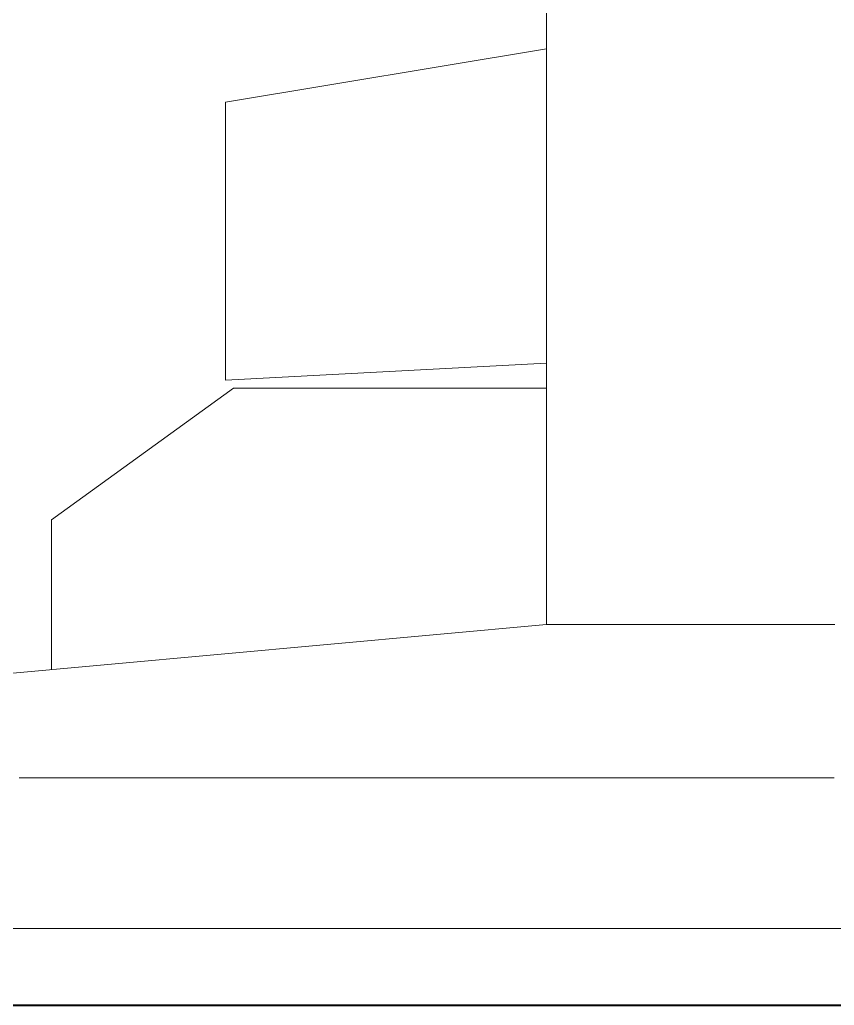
# Model space of a CAD drawing. Extents: x 65572 to 72871, y 30718 to 33858.
# Drawn here: x 66344.03 to 66349.33, y 33416.08 to 33422.5 of the extents above; entities that cross this region are included whole.
import ezdxf

# ---------------------------------------------------------------- set-up
doc = ezdxf.new("R2010")
doc.units = 0
doc.header["$LTSCALE"] = 0.5
doc.header["$MEASUREMENT"] = 0
for name, color, linetype, lineweight in [('Framing', 142, 'CONTINUOUS', 13), ('Layout', 154, 'CONTINUOUS', 5), ('Structure', 7, 'CONTINUOUS', 40)]:
    doc.layers.add(name, color=color, linetype=linetype, lineweight=lineweight)

msp = doc.modelspace()

# ---------------------------------------------------------------- linework, layer by layer
at = {"layer": 'Framing'}
msp.add_line((65916.121008, 33416.58061), (66520.623975, 33416.58061), dxfattribs=at)
at = {"layer": 'Layout', "linetype": 'ByBlock'}
for p, q in [((66347.461193, 33418.562349), (66347.461193, 33443.590031)), ((66345.368371, 33421.967581), (66347.461193, 33422.314826)), ((66345.368371, 33420.154362), (66345.368371, 33421.967581)), ((66347.461193, 33420.265642), (66345.368371, 33420.154362)), ((66344.235658, 33419.245558), (66345.421055, 33420.101678)), ((66345.421055, 33420.101678), (66347.461193, 33420.101678)), ((66344.235658, 33418.269119), (66344.235658, 33419.245558)), ((66336.461139, 33417.562344), (66347.461193, 33418.562349))]:
    msp.add_line(p, q, dxfattribs=at)
at = {"layer": 'Layout', "linetype": 'ByBlock', "flags": 128}
for points in [[(66347.461193, 33418.562349), (66347.461884, 33418.562349), (66347.462575, 33418.562349), (66347.463266, 33418.562349), (66347.463957, 33418.562349), (66347.464648, 33418.562349), (66347.465339, 33418.562349), (66347.466029, 33418.562349), (66347.46672, 33418.562349), (66347.467411, 33418.562349), (66347.468102, 33418.562349), (66347.468793, 33418.562349), (66347.469484, 33418.562349), (66347.470175, 33418.562349), (66347.470866, 33418.562349), (66347.471557, 33418.562349), (66347.472248, 33418.562349), (66347.472939, 33418.562349), (66347.47363, 33418.562349), (66347.474321, 33418.562349), (66347.475012, 33418.562349), (66347.475703, 33418.562349), (66347.476394, 33418.562349), (66347.477085, 33418.562349), (66347.477776, 33418.562349), (66347.478467, 33418.562349), (66347.479158, 33418.562349), (66347.479849, 33418.562349), (66347.48054, 33418.562349), (66347.481231, 33418.562349), (66347.481922, 33418.562349), (66347.482613, 33418.562349), (66347.483304, 33418.562349), (66347.483995, 33418.562349), (66347.484686, 33418.562349), (66347.485377, 33418.562349), (66347.486068, 33418.562349), (66347.487721, 33418.562349), (66347.489759, 33418.562349), (66347.491797, 33418.562349), (66347.493836, 33418.562349), (66347.495874, 33418.562349), (66347.497912, 33418.562349), (66347.49995, 33418.562349), (66347.501989, 33418.562349), (66347.504027, 33418.562349), (66347.506065, 33418.562349), (66347.508103, 33418.562349), (66347.510142, 33418.562349), (66347.51218, 33418.562349), (66347.514218, 33418.562349), (66347.516256, 33418.562349), (66347.518295, 33418.562349), (66347.520333, 33418.562349), (66347.522371, 33418.562349), (66347.524409, 33418.562349), (66347.526448, 33418.562349), (66347.528486, 33418.562349), (66347.530524, 33418.562349), (66347.532562, 33418.562349), (66347.534601, 33418.562349), (66347.536639, 33418.562349), (66347.538677, 33418.562349), (66347.540715, 33418.562349), (66347.542754, 33418.562349), (66347.544792, 33418.562349), (66347.54683, 33418.562349), (66347.548868, 33418.562349), (66347.550907, 33418.562349), (66347.552945, 33418.562349), (66347.554983, 33418.562349), (66347.557021, 33418.562349), (66347.55906, 33418.562349), (66347.561631, 33418.562349), (66347.564915, 33418.562349), (66347.568198, 33418.562349), (66347.571481, 33418.562349), (66347.574765, 33418.562349), (66347.578048, 33418.562349), (66347.581331, 33418.562349), (66347.584615, 33418.562349), (66347.587898, 33418.562349), (66347.591181, 33418.562349), (66347.594465, 33418.562349), (66347.597748, 33418.562349), (66347.601031, 33418.562349), (66347.604315, 33418.562349), (66347.607598, 33418.562349), (66347.610881, 33418.562349), (66347.614165, 33418.562349), (66347.617448, 33418.562349), (66347.620731, 33418.562349), (66347.624015, 33418.562349), (66347.627298, 33418.562349), (66347.630581, 33418.562349), (66347.633865, 33418.562349), (66347.637148, 33418.562349), (66347.640431, 33418.562349), (66347.643715, 33418.562349), (66347.646998, 33418.562349), (66347.650281, 33418.562349), (66347.653565, 33418.562349), (66347.656848, 33418.562349), (66347.660131, 33418.562349), (66347.663415, 33418.562349), (66347.666698, 33418.562349), (66347.669981, 33418.562349), (66347.673265, 33418.562349), (66347.676548, 33418.562349), (66347.679986, 33418.562349), (66347.684349, 33418.562349), (66347.688713, 33418.562349), (66347.693077, 33418.562349), (66347.697441, 33418.562349), (66347.701805, 33418.562349), (66347.706168, 33418.562349), (66347.710532, 33418.562349), (66347.714896, 33418.562349), (66347.71926, 33418.562349), (66347.723623, 33418.562349), (66347.727987, 33418.562349), (66347.732351, 33418.562349), (66347.736715, 33418.562349), (66347.741078, 33418.562349), (66347.745442, 33418.562349), (66347.749806, 33418.562349), (66347.75417, 33418.562349), (66347.758534, 33418.562349), (66347.762897, 33418.562349), (66347.767261, 33418.562349), (66347.771625, 33418.562349), (66347.775989, 33418.562349), (66347.780352, 33418.562349), (66347.784716, 33418.562349), (66347.78908, 33418.562349), (66347.793444, 33418.562349), (66347.797807, 33418.562349), (66347.802171, 33418.562349), (66347.806535, 33418.562349), (66347.810899, 33418.562349), (66347.815263, 33418.562349), (66347.819626, 33418.562349), (66347.82399, 33418.562349), (66347.828354, 33418.562349), (66347.832718, 33418.562349), (66347.837081, 33418.562349), (66347.842184, 33418.562349), (66347.847409, 33418.562349), (66347.852634, 33418.562349), (66347.85786, 33418.562349), (66347.863085, 33418.562349), (66347.868311, 33418.562349), (66347.873536, 33418.562349), (66347.878761, 33418.562349), (66347.883987, 33418.562349), (66347.889212, 33418.562349), (66347.894438, 33418.562349), (66347.899663, 33418.562349), (66347.904888, 33418.562349), (66347.910114, 33418.562349), (66347.915339, 33418.562349), (66347.920565, 33418.562349), (66347.92579, 33418.562349), (66347.931015, 33418.562349), (66347.936241, 33418.562349), (66347.941466, 33418.562349), (66347.946691, 33418.562349), (66347.951917, 33418.562349), (66347.957142, 33418.562349), (66347.962368, 33418.562349), (66347.967593, 33418.562349), (66347.972818, 33418.562349), (66347.978044, 33418.562349), (66347.983269, 33418.562349), (66347.988495, 33418.562349), (66347.99372, 33418.562349), (66347.998945, 33418.562349), (66348.004171, 33418.562349), (66348.009396, 33418.562349), (66348.014622, 33418.562349), (66348.019847, 33418.562349), (66348.025072, 33418.562349), (66348.03064, 33418.562349), (66348.036465, 33418.562349), (66348.04229, 33418.562349), (66348.048115, 33418.562349), (66348.05394, 33418.562349), (66348.059765, 33418.562349), (66348.06559, 33418.562349), (66348.071415, 33418.562349), (66348.07724, 33418.562349), (66348.083065, 33418.562349), (66348.08889, 33418.562349), (66348.094715, 33418.562349), (66348.10054, 33418.562349), (66348.106365, 33418.562349), (66348.11219, 33418.562349), (66348.118015, 33418.562349), (66348.12384, 33418.562349), (66348.129665, 33418.562349), (66348.13549, 33418.562349), (66348.141315, 33418.562349), (66348.14714, 33418.562349), (66348.152965, 33418.562349), (66348.15879, 33418.562349), (66348.164615, 33418.562349), (66348.17044, 33418.562349), (66348.176265, 33418.562349), (66348.18209, 33418.562349), (66348.187915, 33418.562349), (66348.19374, 33418.562349), (66348.199565, 33418.562349), (66348.20539, 33418.562349), (66348.211215, 33418.562349), (66348.21704, 33418.562349), (66348.222865, 33418.562349), (66348.22869, 33418.562349), (66348.234515, 33418.562349), (66348.240428, 33418.562349), (66348.24656, 33418.562349), (66348.252693, 33418.562349), (66348.258825, 33418.562349), (66348.264958, 33418.562349), (66348.27109, 33418.562349), (66348.277223, 33418.562349), (66348.283355, 33418.562349), (66348.289488, 33418.562349), (66348.29562, 33418.562349), (66348.301753, 33418.562349), (66348.307885, 33418.562349), (66348.314018, 33418.562349), (66348.32015, 33418.562349), (66348.326283, 33418.562349), (66348.332415, 33418.562349), (66348.338548, 33418.562349), (66348.34468, 33418.562349), (66348.350813, 33418.562349), (66348.356945, 33418.562349), (66348.363078, 33418.562349), (66348.36921, 33418.562349), (66348.375343, 33418.562349), (66348.381475, 33418.562349), (66348.387608, 33418.562349), (66348.39374, 33418.562349), (66348.399873, 33418.562349), (66348.406005, 33418.562349), (66348.412138, 33418.562349), (66348.41827, 33418.562349), (66348.424403, 33418.562349), (66348.430535, 33418.562349), (66348.436668, 33418.562349), (66348.4428, 33418.562349), (66348.448933, 33418.562349), (66348.455065, 33418.562349), (66348.461198, 33418.562349), (66348.46733, 33418.562349), (66348.473463, 33418.562349), (66348.479595, 33418.562349), (66348.485728, 33418.562349), (66348.49186, 33418.562349), (66348.497993, 33418.562349), (66348.504125, 33418.562349), (66348.510258, 33418.562349), (66348.51639, 33418.562349), (66348.522523, 33418.562349), (66348.528655, 33418.562349), (66348.534788, 33418.562349), (66348.54092, 33418.562349), (66348.547053, 33418.562349), (66348.553185, 33418.562349), (66348.559318, 33418.562349), (66348.56545, 33418.562349), (66348.571583, 33418.562349), (66348.577715, 33418.562349), (66348.583848, 33418.562349), (66348.58998, 33418.562349), (66348.596113, 33418.562349), (66348.602245, 33418.562349), (66348.608378, 33418.562349), (66348.61451, 33418.562349), (66348.620643, 33418.562349), (66348.626775, 33418.562349), (66348.632908, 33418.562349), (66348.63904, 33418.562349), (66348.645173, 33418.562349), (66348.651305, 33418.562349), (66348.657438, 33418.562349), (66348.66357, 33418.562349), (66348.669703, 33418.562349), (66348.675835, 33418.562349), (66348.681968, 33418.562349), (66348.68788, 33418.562349), (66348.693705, 33418.562349), (66348.69953, 33418.562349), (66348.705355, 33418.562349), (66348.71118, 33418.562349), (66348.717005, 33418.562349), (66348.72283, 33418.562349), (66348.728655, 33418.562349), (66348.73448, 33418.562349), (66348.740305, 33418.562349), (66348.74613, 33418.562349), (66348.751955, 33418.562349), (66348.75778, 33418.562349), (66348.763605, 33418.562349), (66348.76943, 33418.562349), (66348.775255, 33418.562349), (66348.78108, 33418.562349), (66348.786905, 33418.562349), (66348.79273, 33418.562349), (66348.798555, 33418.562349), (66348.80438, 33418.562349), (66348.810205, 33418.562349), (66348.81603, 33418.562349), (66348.821855, 33418.562349), (66348.82768, 33418.562349), (66348.833505, 33418.562349), (66348.83933, 33418.562349), (66348.845155, 33418.562349), (66348.85098, 33418.562349), (66348.856805, 33418.562349), (66348.86263, 33418.562349), (66348.868455, 33418.562349), (66348.87428, 33418.562349), (66348.880105, 33418.562349), (66348.88593, 33418.562349), (66348.891755, 33418.562349), (66348.897323, 33418.562349), (66348.902548, 33418.562349), (66348.907774, 33418.562349), (66348.912999, 33418.562349), (66348.918225, 33418.562349), (66348.92345, 33418.562349), (66348.928675, 33418.562349), (66348.933901, 33418.562349), (66348.939126, 33418.562349), (66348.944351, 33418.562349), (66348.949577, 33418.562349), (66348.954802, 33418.562349), (66348.960028, 33418.562349), (66348.965253, 33418.562349), (66348.970478, 33418.562349), (66348.975704, 33418.562349), (66348.980929, 33418.562349), (66348.986155, 33418.562349), (66348.99138, 33418.562349), (66348.996605, 33418.562349), (66349.001831, 33418.562349), (66349.007056, 33418.562349), (66349.012282, 33418.562349), (66349.017507, 33418.562349), (66349.022732, 33418.562349), (66349.027958, 33418.562349), (66349.033183, 33418.562349), (66349.038408, 33418.562349), (66349.043634, 33418.562349), (66349.048859, 33418.562349), (66349.054085, 33418.562349), (66349.05931, 33418.562349), (66349.064535, 33418.562349), (66349.069761, 33418.562349), (66349.074986, 33418.562349), (66349.080212, 33418.562349), (66349.085314, 33418.562349), (66349.089678, 33418.562349), (66349.094041, 33418.562349), (66349.098405, 33418.562349), (66349.102769, 33418.562349), (66349.107133, 33418.562349), (66349.111497, 33418.562349), (66349.11586, 33418.562349), (66349.120224, 33418.562349), (66349.124588, 33418.562349), (66349.128952, 33418.562349), (66349.133315, 33418.562349), (66349.137679, 33418.562349), (66349.142043, 33418.562349), (66349.146407, 33418.562349), (66349.15077, 33418.562349), (66349.155134, 33418.562349), (66349.159498, 33418.562349), (66349.163862, 33418.562349), (66349.168225, 33418.562349), (66349.172589, 33418.562349), (66349.176953, 33418.562349), (66349.181317, 33418.562349), (66349.185681, 33418.562349), (66349.190044, 33418.562349), (66349.194408, 33418.562349), (66349.198772, 33418.562349), (66349.203136, 33418.562349), (66349.207499, 33418.562349), (66349.211863, 33418.562349), (66349.216227, 33418.562349), (66349.220591, 33418.562349), (66349.224954, 33418.562349), (66349.229318, 33418.562349), (66349.233682, 33418.562349), (66349.238046, 33418.562349), (66349.24241, 33418.562349), (66349.245847, 33418.562349), (66349.249131, 33418.562349), (66349.252414, 33418.562349), (66349.255697, 33418.562349), (66349.258981, 33418.562349), (66349.262264, 33418.562349), (66349.265547, 33418.562349), (66349.268831, 33418.562349), (66349.272114, 33418.562349), (66349.275397, 33418.562349), (66349.278681, 33418.562349), (66349.281964, 33418.562349), (66349.285247, 33418.562349), (66349.288531, 33418.562349), (66349.291814, 33418.562349), (66349.295097, 33418.562349), (66349.298381, 33418.562349), (66349.301664, 33418.562349), (66349.304947, 33418.562349), (66349.308231, 33418.562349), (66349.311514, 33418.562349), (66349.314797, 33418.562349), (66349.31808, 33418.562349), (66349.321364, 33418.562349), (66349.324647, 33418.562349), (66349.32793, 33418.562349), (66349.331214, 33418.562349), (66349.334497, 33418.562349), (66349.33778, 33418.562349)], [(66344.026252, 33417.562344), (66344.032076, 33417.562344), (66344.0379, 33417.562344), (66344.043724, 33417.562344), (66344.049548, 33417.562344), (66344.055372, 33417.562344), (66344.061196, 33417.562344), (66344.06702, 33417.562344), (66344.072844, 33417.562344), (66344.078668, 33417.562344), (66344.084492, 33417.562344), (66344.090316, 33417.562344), (66344.09614, 33417.562344), (66344.101964, 33417.562344), (66344.107788, 33417.562344), (66344.113612, 33417.562344), (66344.119436, 33417.562344), (66344.12526, 33417.562344), (66344.131084, 33417.562344), (66344.136908, 33417.562344), (66344.142732, 33417.562344), (66344.148556, 33417.562344), (66344.15438, 33417.562344), (66344.160204, 33417.562344), (66344.166028, 33417.562344), (66344.171852, 33417.562344), (66344.177676, 33417.562344), (66344.1835, 33417.562344), (66344.189324, 33417.562344), (66344.195148, 33417.562344), (66344.200972, 33417.562344), (66344.206797, 33417.562344), (66344.212621, 33417.562344), (66344.218445, 33417.562344), (66344.224269, 33417.562344), (66344.230093, 33417.562344), (66344.235917, 33417.562344), (66344.241741, 33417.562344), (66344.247565, 33417.562344), (66344.253389, 33417.562344), (66344.259213, 33417.562344), (66344.265037, 33417.562344), (66344.270861, 33417.562344), (66344.276685, 33417.562344), (66344.282509, 33417.562344), (66344.288333, 33417.562344), (66344.294157, 33417.562344), (66344.299981, 33417.562344), (66344.305805, 33417.562344), (66344.311629, 33417.562344), (66344.317453, 33417.562344), (66344.323277, 33417.562344), (66344.329101, 33417.562344), (66344.334925, 33417.562344), (66344.340749, 33417.562344), (66344.346573, 33417.562344), (66344.352397, 33417.562344), (66344.358221, 33417.562344), (66344.364045, 33417.562344), (66344.369869, 33417.562344), (66344.375693, 33417.562344), (66344.381517, 33417.562344), (66344.387342, 33417.562344), (66344.393166, 33417.562344), (66344.39899, 33417.562344), (66344.404814, 33417.562344), (66344.410638, 33417.562344), (66344.416462, 33417.562344), (66344.422286, 33417.562344), (66344.42811, 33417.562344), (66344.433934, 33417.562344), (66344.439758, 33417.562344), (66344.445582, 33417.562344), (66344.451406, 33417.562344), (66344.45723, 33417.562344), (66344.463054, 33417.562344), (66344.468878, 33417.562344), (66344.474702, 33417.562344), (66344.480526, 33417.562344), (66344.48635, 33417.562344), (66344.492174, 33417.562344), (66344.497998, 33417.562344), (66344.503822, 33417.562344), (66344.509646, 33417.562344), (66344.51547, 33417.562344), (66344.521294, 33417.562344), (66344.527118, 33417.562344), (66344.532942, 33417.562344), (66344.538766, 33417.562344), (66344.54459, 33417.562344), (66344.550414, 33417.562344), (66344.556238, 33417.562344), (66344.562062, 33417.562344), (66344.567887, 33417.562344), (66344.573711, 33417.562344), (66344.579535, 33417.562344), (66344.585359, 33417.562344), (66344.591183, 33417.562344), (66344.597007, 33417.562344), (66344.602831, 33417.562344), (66344.608655, 33417.562344), (66344.614479, 33417.562344), (66344.620303, 33417.562344), (66344.626127, 33417.562344), (66344.631951, 33417.562344), (66344.637775, 33417.562344), (66344.643599, 33417.562344), (66344.649423, 33417.562344), (66344.655247, 33417.562344), (66344.661071, 33417.562344), (66344.666895, 33417.562344), (66344.672719, 33417.562344), (66344.678543, 33417.562344), (66344.684367, 33417.562344), (66344.690191, 33417.562344), (66344.696015, 33417.562344), (66344.701839, 33417.562344), (66344.707663, 33417.562344), (66344.713487, 33417.562344), (66344.719311, 33417.562344), (66344.725135, 33417.562344), (66344.730959, 33417.562344), (66344.736783, 33417.562344), (66344.742607, 33417.562344), (66344.748432, 33417.562344), (66344.754256, 33417.562344), (66344.76008, 33417.562344), (66344.765904, 33417.562344), (66344.771728, 33417.562344), (66344.777552, 33417.562344), (66344.783376, 33417.562344), (66344.7892, 33417.562344), (66344.795024, 33417.562344), (66344.800848, 33417.562344), (66344.806672, 33417.562344), (66344.812496, 33417.562344), (66344.81832, 33417.562344), (66344.824144, 33417.562344), (66344.829968, 33417.562344), (66344.835792, 33417.562344), (66344.841616, 33417.562344), (66344.84744, 33417.562344), (66344.853264, 33417.562344), (66344.859088, 33417.562344), (66344.864912, 33417.562344), (66344.870736, 33417.562344), (66344.87656, 33417.562344), (66344.882384, 33417.562344), (66344.888208, 33417.562344), (66344.894032, 33417.562344), (66344.899856, 33417.562344), (66344.90568, 33417.562344), (66344.911504, 33417.562344), (66344.917328, 33417.562344), (66344.923153, 33417.562344), (66344.928977, 33417.562344), (66344.934801, 33417.562344), (66344.940625, 33417.562344), (66344.946449, 33417.562344), (66344.952273, 33417.562344), (66344.958097, 33417.562344), (66344.963921, 33417.562344), (66344.969745, 33417.562344), (66344.975569, 33417.562344), (66344.981393, 33417.562344), (66344.987217, 33417.562344), (66344.993041, 33417.562344), (66344.998865, 33417.562344), (66345.004689, 33417.562344), (66345.010513, 33417.562344), (66345.016337, 33417.562344), (66345.022161, 33417.562344), (66345.027985, 33417.562344), (66345.033809, 33417.562344), (66345.039633, 33417.562344), (66345.045457, 33417.562344), (66345.051281, 33417.562344), (66345.057105, 33417.562344), (66345.062929, 33417.562344), (66345.068753, 33417.562344), (66345.074577, 33417.562344), (66345.080401, 33417.562344), (66345.086225, 33417.562344), (66345.092049, 33417.562344), (66345.097873, 33417.562344), (66345.103698, 33417.562344), (66345.109522, 33417.562344), (66345.115346, 33417.562344), (66345.12117, 33417.562344), (66345.126994, 33417.562344), (66345.132818, 33417.562344), (66345.138642, 33417.562344), (66345.144466, 33417.562344), (66345.15029, 33417.562344), (66345.156114, 33417.562344), (66345.161938, 33417.562344), (66345.167762, 33417.562344), (66345.173586, 33417.562344), (66345.17941, 33417.562344), (66345.185234, 33417.562344), (66345.191058, 33417.562344), (66345.196882, 33417.562344), (66345.202706, 33417.562344), (66345.20853, 33417.562344), (66345.214354, 33417.562344), (66345.220178, 33417.562344), (66345.226002, 33417.562344), (66345.231826, 33417.562344), (66345.23765, 33417.562344), (66345.243474, 33417.562344), (66345.249298, 33417.562344), (66345.255122, 33417.562344), (66345.260946, 33417.562344), (66345.26677, 33417.562344), (66345.272594, 33417.562344), (66345.278418, 33417.562344), (66345.284243, 33417.562344), (66345.290067, 33417.562344), (66345.295891, 33417.562344), (66345.301715, 33417.562344), (66345.307539, 33417.562344), (66345.313363, 33417.562344), (66345.319187, 33417.562344), (66345.325011, 33417.562344), (66345.330835, 33417.562344), (66345.336659, 33417.562344), (66345.342483, 33417.562344), (66345.348307, 33417.562344), (66345.354131, 33417.562344), (66345.359955, 33417.562344), (66345.365779, 33417.562344), (66345.371603, 33417.562344), (66345.377427, 33417.562344), (66345.383251, 33417.562344), (66345.389075, 33417.562344), (66345.394899, 33417.562344), (66345.400723, 33417.562344), (66345.406547, 33417.562344), (66345.412371, 33417.562344), (66345.418195, 33417.562344), (66345.424019, 33417.562344), (66345.429843, 33417.562344), (66345.435667, 33417.562344), (66345.441491, 33417.562344), (66345.447315, 33417.562344), (66345.453139, 33417.562344), (66345.458963, 33417.562344), (66345.464788, 33417.562344), (66345.470612, 33417.562344), (66345.476436, 33417.562344), (66345.48226, 33417.562344), (66345.488084, 33417.562344), (66345.493908, 33417.562344), (66345.499732, 33417.562344), (66345.505556, 33417.562344), (66345.51138, 33417.562344), (66345.517204, 33417.562344), (66345.523028, 33417.562344), (66345.528852, 33417.562344), (66345.534676, 33417.562344), (66345.5405, 33417.562344), (66345.546324, 33417.562344), (66345.552148, 33417.562344), (66345.557972, 33417.562344), (66345.563796, 33417.562344), (66345.56962, 33417.562344), (66345.575444, 33417.562344), (66345.581268, 33417.562344), (66345.587092, 33417.562344), (66345.592916, 33417.562344), (66345.59874, 33417.562344), (66345.604564, 33417.562344), (66345.610388, 33417.562344), (66345.616212, 33417.562344), (66345.622036, 33417.562344), (66345.62786, 33417.562344), (66345.633684, 33417.562344), (66345.639508, 33417.562344), (66345.645333, 33417.562344), (66345.651157, 33417.562344), (66345.656981, 33417.562344), (66345.662805, 33417.562344), (66345.668629, 33417.562344), (66345.674453, 33417.562344), (66345.680277, 33417.562344), (66345.686101, 33417.562344), (66345.691925, 33417.562344), (66345.697749, 33417.562344), (66345.703573, 33417.562344), (66345.709397, 33417.562344), (66345.715221, 33417.562344), (66345.721045, 33417.562344), (66345.726869, 33417.562344), (66345.732693, 33417.562344), (66345.738517, 33417.562344), (66345.744341, 33417.562344), (66345.750165, 33417.562344), (66345.755989, 33417.562344), (66345.761813, 33417.562344), (66345.767637, 33417.562344), (66345.773461, 33417.562344), (66345.779285, 33417.562344), (66345.785109, 33417.562344), (66345.790933, 33417.562344), (66345.797065, 33417.562344), (66345.803196, 33417.562344), (66345.809328, 33417.562344), (66345.815459, 33417.562344), (66345.821591, 33417.562344), (66345.827722, 33417.562344), (66345.833854, 33417.562344), (66345.839985, 33417.562344), (66345.846117, 33417.562344), (66345.852248, 33417.562344), (66345.85838, 33417.562344), (66345.864511, 33417.562344), (66345.870643, 33417.562344), (66345.876774, 33417.562344), (66345.882906, 33417.562344), (66345.889037, 33417.562344), (66345.895169, 33417.562344), (66345.9013, 33417.562344), (66345.907432, 33417.562344), (66345.913563, 33417.562344), (66345.919695, 33417.562344), (66345.925826, 33417.562344), (66345.931958, 33417.562344), (66345.938089, 33417.562344), (66345.944221, 33417.562344), (66345.950352, 33417.562344), (66345.956484, 33417.562344), (66345.962615, 33417.562344), (66345.968747, 33417.562344), (66345.974878, 33417.562344), (66345.98101, 33417.562344), (66345.987141, 33417.562344), (66345.993273, 33417.562344), (66345.999404, 33417.562344), (66346.005536, 33417.562344), (66346.011667, 33417.562344), (66346.017798, 33417.562344), (66346.02393, 33417.562344), (66346.030061, 33417.562344), (66346.036193, 33417.562344), (66346.042324, 33417.562344), (66346.048456, 33417.562344), (66346.054587, 33417.562344), (66346.060719, 33417.562344), (66346.06685, 33417.562344), (66346.072982, 33417.562344), (66346.079113, 33417.562344), (66346.085245, 33417.562344), (66346.091376, 33417.562344), (66346.097508, 33417.562344), (66346.103639, 33417.562344), (66346.109771, 33417.562344), (66346.115902, 33417.562344), (66346.122034, 33417.562344), (66346.128165, 33417.562344), (66346.134297, 33417.562344), (66346.140428, 33417.562344), (66346.14656, 33417.562344), (66346.152691, 33417.562344), (66346.158823, 33417.562344), (66346.164954, 33417.562344), (66346.171086, 33417.562344), (66346.177217, 33417.562344), (66346.183349, 33417.562344), (66346.18948, 33417.562344), (66346.195612, 33417.562344), (66346.201743, 33417.562344), (66346.207875, 33417.562344), (66346.214006, 33417.562344), (66346.220138, 33417.562344), (66346.226269, 33417.562344), (66346.232401, 33417.562344), (66346.238532, 33417.562344), (66346.244664, 33417.562344), (66346.250795, 33417.562344), (66346.256927, 33417.562344), (66346.263058, 33417.562344), (66346.26919, 33417.562344), (66346.275321, 33417.562344), (66346.281453, 33417.562344), (66346.287584, 33417.562344), (66346.293716, 33417.562344), (66346.299847, 33417.562344), (66346.305979, 33417.562344), (66346.31211, 33417.562344), (66346.318242, 33417.562344), (66346.324373, 33417.562344), (66346.330505, 33417.562344), (66346.336636, 33417.562344), (66346.342768, 33417.562344), (66346.348899, 33417.562344), (66346.35503, 33417.562344), (66346.361162, 33417.562344), (66346.367293, 33417.562344), (66346.373425, 33417.562344), (66346.379556, 33417.562344), (66346.385688, 33417.562344), (66346.391819, 33417.562344), (66346.397951, 33417.562344), (66346.404082, 33417.562344), (66346.410214, 33417.562344), (66346.416345, 33417.562344), (66346.422477, 33417.562344), (66346.428608, 33417.562344), (66346.43474, 33417.562344), (66346.440871, 33417.562344), (66346.447003, 33417.562344), (66346.453134, 33417.562344), (66346.459266, 33417.562344), (66346.465397, 33417.562344), (66346.471529, 33417.562344), (66346.47766, 33417.562344), (66346.483792, 33417.562344), (66346.489923, 33417.562344), (66346.496055, 33417.562344), (66346.502186, 33417.562344), (66346.508318, 33417.562344), (66346.514449, 33417.562344), (66346.520581, 33417.562344), (66346.526712, 33417.562344), (66346.532844, 33417.562344), (66346.538975, 33417.562344), (66346.545107, 33417.562344), (66346.551238, 33417.562344), (66346.55737, 33417.562344), (66346.563501, 33417.562344), (66346.569633, 33417.562344), (66346.575764, 33417.562344), (66346.581896, 33417.562344), (66346.588027, 33417.562344), (66346.594159, 33417.562344), (66346.60029, 33417.562344), (66346.606422, 33417.562344), (66346.612553, 33417.562344), (66346.618685, 33417.562344), (66346.624816, 33417.562344), (66346.630948, 33417.562344), (66346.637079, 33417.562344), (66346.643211, 33417.562344), (66346.649342, 33417.562344), (66346.655474, 33417.562344), (66346.661605, 33417.562344), (66346.667737, 33417.562344), (66346.673868, 33417.562344), (66346.68, 33417.562344), (66346.686131, 33417.562344), (66346.692262, 33417.562344), (66346.698394, 33417.562344), (66346.704525, 33417.562344), (66346.710657, 33417.562344), (66346.716788, 33417.562344), (66346.72292, 33417.562344), (66346.729051, 33417.562344), (66346.735183, 33417.562344), (66346.741314, 33417.562344), (66346.747446, 33417.562344), (66346.753577, 33417.562344), (66346.759709, 33417.562344), (66346.76584, 33417.562344), (66346.771972, 33417.562344), (66346.778103, 33417.562344), (66346.784235, 33417.562344), (66346.790366, 33417.562344), (66346.796498, 33417.562344), (66346.802629, 33417.562344), (66346.808761, 33417.562344), (66346.814892, 33417.562344), (66346.821024, 33417.562344), (66346.827155, 33417.562344), (66346.833287, 33417.562344), (66346.839418, 33417.562344), (66346.84555, 33417.562344), (66346.851681, 33417.562344), (66346.857813, 33417.562344), (66346.863944, 33417.562344), (66346.870076, 33417.562344), (66346.876207, 33417.562344), (66346.882339, 33417.562344), (66346.88847, 33417.562344), (66346.894602, 33417.562344), (66346.900733, 33417.562344), (66346.906865, 33417.562344), (66346.912996, 33417.562344), (66346.919128, 33417.562344), (66346.925259, 33417.562344), (66346.931391, 33417.562344), (66346.937522, 33417.562344), (66346.943654, 33417.562344), (66346.949785, 33417.562344), (66346.955917, 33417.562344), (66346.962048, 33417.562344), (66346.96818, 33417.562344), (66346.974311, 33417.562344), (66346.980443, 33417.562344), (66346.986574, 33417.562344), (66346.992706, 33417.562344), (66346.998837, 33417.562344), (66347.004969, 33417.562344), (66347.0111, 33417.562344), (66347.017232, 33417.562344), (66347.023363, 33417.562344), (66347.029495, 33417.562344), (66347.035626, 33417.562344), (66347.041757, 33417.562344), (66347.047889, 33417.562344), (66347.05402, 33417.562344), (66347.060152, 33417.562344), (66347.066283, 33417.562344), (66347.072415, 33417.562344), (66347.078546, 33417.562344), (66347.084678, 33417.562344), (66347.090809, 33417.562344), (66347.096941, 33417.562344), (66347.103072, 33417.562344), (66347.109204, 33417.562344), (66347.115335, 33417.562344), (66347.121467, 33417.562344), (66347.127598, 33417.562344), (66347.13373, 33417.562344), (66347.139861, 33417.562344), (66347.145993, 33417.562344), (66347.152124, 33417.562344), (66347.158256, 33417.562344), (66347.164387, 33417.562344), (66347.170519, 33417.562344), (66347.17665, 33417.562344), (66347.182782, 33417.562344), (66347.188913, 33417.562344), (66347.195045, 33417.562344), (66347.201176, 33417.562344), (66347.207308, 33417.562344), (66347.213439, 33417.562344), (66347.219571, 33417.562344), (66347.225702, 33417.562344), (66347.231834, 33417.562344), (66347.237965, 33417.562344), (66347.244097, 33417.562344), (66347.250228, 33417.562344), (66347.25636, 33417.562344), (66347.262491, 33417.562344), (66347.268623, 33417.562344), (66347.274754, 33417.562344), (66347.280886, 33417.562344), (66347.287017, 33417.562344), (66347.293149, 33417.562344), (66347.29928, 33417.562344), (66347.305412, 33417.562344), (66347.311543, 33417.562344), (66347.317675, 33417.562344), (66347.323806, 33417.562344), (66347.329938, 33417.562344), (66347.336069, 33417.562344), (66347.342201, 33417.562344), (66347.348332, 33417.562344), (66347.354464, 33417.562344), (66347.360595, 33417.562344), (66347.366727, 33417.562344), (66347.372858, 33417.562344), (66347.378989, 33417.562344), (66347.385121, 33417.562344), (66347.391252, 33417.562344), (66347.397384, 33417.562344), (66347.403515, 33417.562344), (66347.409647, 33417.562344), (66347.415778, 33417.562344), (66347.42191, 33417.562344), (66347.428041, 33417.562344), (66347.434173, 33417.562344), (66347.440304, 33417.562344), (66347.446436, 33417.562344), (66347.452567, 33417.562344), (66347.458699, 33417.562344), (66347.46483, 33417.562344), (66347.470962, 33417.562344), (66347.477093, 33417.562344), (66347.483225, 33417.562344), (66347.489356, 33417.562344), (66347.495488, 33417.562344), (66347.501619, 33417.562344), (66347.507751, 33417.562344), (66347.513882, 33417.562344), (66347.520014, 33417.562344), (66347.526145, 33417.562344), (66347.532277, 33417.562344), (66347.538408, 33417.562344), (66347.54454, 33417.562344), (66347.550671, 33417.562344), (66347.556803, 33417.562344), (66347.562934, 33417.562344), (66347.569066, 33417.562344), (66347.575197, 33417.562344), (66347.581329, 33417.562344), (66347.58746, 33417.562344), (66347.593592, 33417.562344), (66347.599723, 33417.562344), (66347.605855, 33417.562344), (66347.611986, 33417.562344), (66347.618118, 33417.562344), (66347.624249, 33417.562344), (66347.630381, 33417.562344), (66347.636512, 33417.562344), (66347.642644, 33417.562344), (66347.648775, 33417.562344), (66347.654907, 33417.562344), (66347.661038, 33417.562344), (66347.66717, 33417.562344), (66347.673301, 33417.562344), (66347.679433, 33417.562344), (66347.685564, 33417.562344), (66347.691696, 33417.562344), (66347.697827, 33417.562344), (66347.703959, 33417.562344), (66347.71009, 33417.562344), (66347.716221, 33417.562344), (66347.722353, 33417.562344), (66347.728484, 33417.562344), (66347.734616, 33417.562344), (66347.740747, 33417.562344), (66347.746879, 33417.562344), (66347.75301, 33417.562344), (66347.759142, 33417.562344), (66347.765273, 33417.562344), (66347.771405, 33417.562344), (66347.777536, 33417.562344), (66347.783668, 33417.562344), (66347.789799, 33417.562344), (66347.795931, 33417.562344), (66347.802062, 33417.562344), (66347.808194, 33417.562344), (66347.814325, 33417.562344), (66347.820457, 33417.562344), (66347.826588, 33417.562344), (66347.83272, 33417.562344), (66347.838851, 33417.562344), (66347.844983, 33417.562344), (66347.851114, 33417.562344), (66347.857246, 33417.562344), (66347.863377, 33417.562344), (66347.869509, 33417.562344), (66347.87564, 33417.562344), (66347.881772, 33417.562344), (66347.887903, 33417.562344), (66347.894035, 33417.562344), (66347.900166, 33417.562344), (66347.906298, 33417.562344), (66347.912429, 33417.562344), (66347.918561, 33417.562344), (66347.924692, 33417.562344), (66347.930824, 33417.562344), (66347.936955, 33417.562344), (66347.943087, 33417.562344), (66347.949218, 33417.562344), (66347.95535, 33417.562344), (66347.961481, 33417.562344), (66347.967613, 33417.562344), (66347.973744, 33417.562344), (66347.979876, 33417.562344), (66347.986007, 33417.562344), (66347.992139, 33417.562344), (66347.99827, 33417.562344), (66348.004402, 33417.562344), (66348.010533, 33417.562344), (66348.016665, 33417.562344), (66348.022796, 33417.562344), (66348.028928, 33417.562344), (66348.035059, 33417.562344), (66348.041191, 33417.562344), (66348.047322, 33417.562344), (66348.053453, 33417.562344), (66348.059585, 33417.562344), (66348.065716, 33417.562344), (66348.071848, 33417.562344), (66348.077979, 33417.562344), (66348.084111, 33417.562344), (66348.090242, 33417.562344), (66348.096374, 33417.562344), (66348.102505, 33417.562344), (66348.108637, 33417.562344), (66348.114768, 33417.562344), (66348.1209, 33417.562344), (66348.127031, 33417.562344), (66348.133163, 33417.562344), (66348.139294, 33417.562344), (66348.145426, 33417.562344), (66348.151557, 33417.562344), (66348.157689, 33417.562344), (66348.16382, 33417.562344), (66348.169952, 33417.562344), (66348.176083, 33417.562344), (66348.182215, 33417.562344), (66348.188346, 33417.562344), (66348.194478, 33417.562344), (66348.200609, 33417.562344), (66348.206741, 33417.562344), (66348.212872, 33417.562344), (66348.219004, 33417.562344), (66348.225135, 33417.562344), (66348.231267, 33417.562344), (66348.237398, 33417.562344), (66348.24353, 33417.562344), (66348.249661, 33417.562344), (66348.255793, 33417.562344), (66348.261924, 33417.562344), (66348.268056, 33417.562344), (66348.274187, 33417.562344), (66348.280319, 33417.562344), (66348.28645, 33417.562344), (66348.292582, 33417.562344), (66348.298713, 33417.562344), (66348.304845, 33417.562344), (66348.310976, 33417.562344), (66348.317108, 33417.562344), (66348.323239, 33417.562344), (66348.329371, 33417.562344), (66348.335502, 33417.562344), (66348.341634, 33417.562344), (66348.347765, 33417.562344), (66348.353897, 33417.562344), (66348.360028, 33417.562344), (66348.36616, 33417.562344), (66348.372291, 33417.562344), (66348.378423, 33417.562344), (66348.384554, 33417.562344), (66348.390685, 33417.562344), (66348.396817, 33417.562344), (66348.402948, 33417.562344), (66348.40908, 33417.562344), (66348.415211, 33417.562344), (66348.421343, 33417.562344), (66348.427474, 33417.562344), (66348.433606, 33417.562344), (66348.439737, 33417.562344), (66348.445869, 33417.562344), (66348.452, 33417.562344), (66348.458132, 33417.562344), (66348.464263, 33417.562344), (66348.470395, 33417.562344), (66348.476526, 33417.562344), (66348.482658, 33417.562344), (66348.488789, 33417.562344), (66348.494921, 33417.562344), (66348.501052, 33417.562344), (66348.507184, 33417.562344), (66348.513315, 33417.562344), (66348.519447, 33417.562344), (66348.525578, 33417.562344), (66348.53171, 33417.562344), (66348.537841, 33417.562344), (66348.543973, 33417.562344), (66348.550104, 33417.562344), (66348.556236, 33417.562344), (66348.562367, 33417.562344), (66348.568499, 33417.562344), (66348.57463, 33417.562344), (66348.580762, 33417.562344), (66348.586893, 33417.562344), (66348.593025, 33417.562344), (66348.599156, 33417.562344), (66348.605288, 33417.562344), (66348.611419, 33417.562344), (66348.617551, 33417.562344), (66348.623682, 33417.562344), (66348.629814, 33417.562344), (66348.635945, 33417.562344), (66348.642077, 33417.562344), (66348.648208, 33417.562344), (66348.65434, 33417.562344), (66348.660471, 33417.562344), (66348.666603, 33417.562344), (66348.672734, 33417.562344), (66348.678866, 33417.562344), (66348.684997, 33417.562344), (66348.691129, 33417.562344), (66348.69726, 33417.562344), (66348.703392, 33417.562344), (66348.709523, 33417.562344), (66348.715655, 33417.562344), (66348.721786, 33417.562344), (66348.727917, 33417.562344), (66348.734049, 33417.562344), (66348.74018, 33417.562344), (66348.746312, 33417.562344), (66348.752443, 33417.562344), (66348.758575, 33417.562344), (66348.764706, 33417.562344), (66348.770838, 33417.562344), (66348.776969, 33417.562344), (66348.783101, 33417.562344), (66348.789232, 33417.562344), (66348.795364, 33417.562344), (66348.801495, 33417.562344), (66348.807627, 33417.562344), (66348.813758, 33417.562344), (66348.81989, 33417.562344), (66348.826021, 33417.562344), (66348.832153, 33417.562344), (66348.838284, 33417.562344), (66348.844416, 33417.562344), (66348.850547, 33417.562344), (66348.856679, 33417.562344), (66348.86281, 33417.562344), (66348.868942, 33417.562344), (66348.875073, 33417.562344), (66348.881205, 33417.562344), (66348.887336, 33417.562344), (66348.893468, 33417.562344), (66348.899599, 33417.562344), (66348.905731, 33417.562344), (66348.911862, 33417.562344), (66348.917994, 33417.562344), (66348.924125, 33417.562344), (66348.930257, 33417.562344), (66348.936388, 33417.562344), (66348.94252, 33417.562344), (66348.948651, 33417.562344), (66348.954783, 33417.562344), (66348.960914, 33417.562344), (66348.967046, 33417.562344), (66348.973177, 33417.562344), (66348.979309, 33417.562344), (66348.98544, 33417.562344), (66348.991572, 33417.562344), (66348.997703, 33417.562344), (66349.003835, 33417.562344), (66349.009966, 33417.562344), (66349.016098, 33417.562344), (66349.022229, 33417.562344), (66349.028361, 33417.562344), (66349.034492, 33417.562344), (66349.040624, 33417.562344), (66349.046755, 33417.562344), (66349.052887, 33417.562344), (66349.059018, 33417.562344), (66349.065149, 33417.562344), (66349.071281, 33417.562344), (66349.077412, 33417.562344), (66349.083544, 33417.562344), (66349.089675, 33417.562344), (66349.095807, 33417.562344), (66349.101938, 33417.562344), (66349.10807, 33417.562344), (66349.114201, 33417.562344), (66349.120333, 33417.562344), (66349.126464, 33417.562344), (66349.132596, 33417.562344), (66349.138727, 33417.562344), (66349.144859, 33417.562344), (66349.15099, 33417.562344), (66349.157122, 33417.562344), (66349.163253, 33417.562344), (66349.169385, 33417.562344), (66349.175516, 33417.562344), (66349.181648, 33417.562344), (66349.187779, 33417.562344), (66349.193911, 33417.562344), (66349.200042, 33417.562344), (66349.206174, 33417.562344), (66349.212305, 33417.562344), (66349.218437, 33417.562344), (66349.224568, 33417.562344), (66349.2307, 33417.562344), (66349.236831, 33417.562344), (66349.242963, 33417.562344), (66349.249094, 33417.562344), (66349.255226, 33417.562344), (66349.261357, 33417.562344), (66349.267489, 33417.562344), (66349.27362, 33417.562344), (66349.279752, 33417.562344), (66349.285883, 33417.562344), (66349.292015, 33417.562344), (66349.298146, 33417.562344), (66349.304278, 33417.562344), (66349.310409, 33417.562344), (66349.316541, 33417.562344), (66349.322672, 33417.562344), (66349.328804, 33417.562344), (66349.334935, 33417.562344)]]:
    msp.add_lwpolyline(points, dxfattribs=at)
at = {"layer": 'Structure'}
msp.add_line((65890.468358, 33416.080608), (66523.123987, 33416.080608), dxfattribs=at)

doc.saveas('drawing.dxf')
